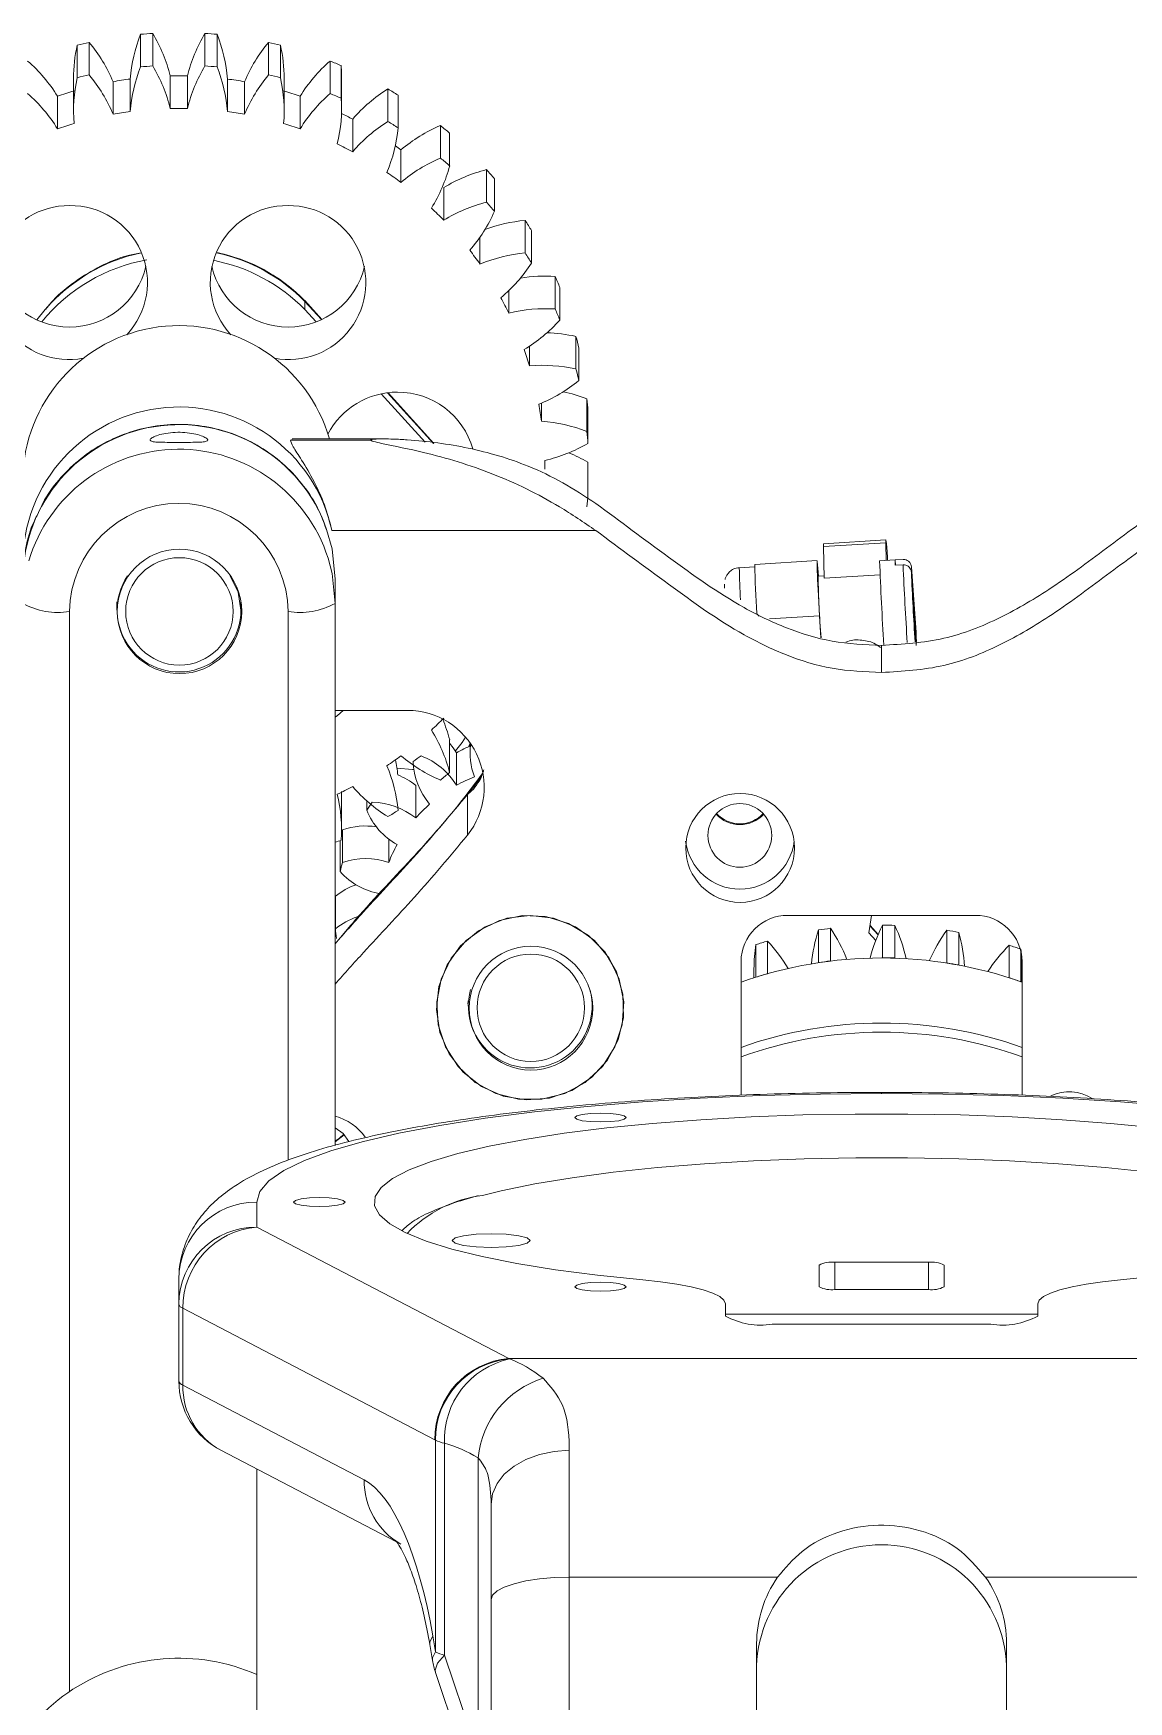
# Model space of a CAD drawing. Header units: millimetres. Extents: x 0 to 1189, y 0 to 841.
# Drawn here: x 285.62 to 299.65, y 323.52 to 344.87 of the extents above; entities that cross this region are included whole.
import ezdxf

# ---------------------------------------------------------------- set-up
doc = ezdxf.new("R2010")
doc.units = ezdxf.units.MM
doc.layers.get('0').update_dxf_attribs({"lineweight": 18})

msp = doc.modelspace()

# ---------------------------------------------------------------- linework, layer by layer
at = {"color": 7, "linetype": 'Continuous', "lineweight": 15}
for p, q in [((286.9928, 344.4444), (286.9928, 344.8612)), ((287.1483, 344.8732), (287.1483, 344.4565)), ((287.8165, 344.4565), (287.8165, 344.8732)), ((287.972, 344.8612), (287.972, 344.4444)), ((286.1811, 344.3056), (286.1811, 344.7224)), ((286.3328, 344.7582), (286.3328, 344.3415)), ((288.632, 344.3415), (288.632, 344.7582)), ((288.7837, 344.7224), (288.7837, 344.3056)), ((289.4192, 344.1023), (289.4192, 344.519)), ((289.5633, 344.4603), (289.5633, 344.0435)), ((286.1337, 344.2959), (286.1337, 343.8791)), ((286.6394, 343.8376), (286.6394, 344.2543)), ((286.8593, 343.8719), (286.8593, 344.2886)), ((287.371, 343.9115), (287.371, 344.3283)), ((287.5938, 343.9115), (287.5938, 344.3283)), ((288.1055, 343.8719), (288.1055, 344.2886)), ((288.3254, 343.8376), (288.3254, 344.2543)), ((288.8311, 343.8791), (288.8311, 344.2959)), ((289.567, 343.9231), (289.567, 344.3398)), ((285.9284, 343.6518), (285.9284, 344.0685)), ((289.0364, 343.6518), (289.0364, 344.0685)), ((290.1587, 343.7447), (290.1587, 344.1615)), ((290.2917, 344.0812), (290.2917, 343.6645)), ((289.709, 343.3588), (289.709, 343.7755)), ((290.8323, 343.2776), (290.8323, 343.6944)), ((290.9509, 343.5947), (290.9509, 343.1779)), ((290.3268, 342.9657), (290.3268, 343.3825)), ((291.4235, 342.7125), (291.4235, 343.1293)), ((290.8746, 342.4823), (290.8746, 342.8991)), ((291.5247, 343.0125), (291.5247, 342.5958)), ((291.9175, 342.0633), (291.9175, 342.4801)), ((291.3389, 341.9205), (291.3389, 342.2655)), ((291.999, 342.3492), (291.999, 341.9324)), ((292.3024, 341.346), (292.3024, 341.7628)), ((292.3621, 341.6209), (292.3621, 341.2041)), ((289.0882, 341.4478), (289.0972, 341.4435)), ((289.3121, 341.2123), (289.0943, 341.4528)), ((289.0972, 341.4435), (289.0972, 341.3393)), ((291.7082, 341.2941), (291.7082, 341.5802)), ((285.7696, 341.3373), (285.6649, 341.2066)), ((289.2399, 341.1818), (289.0972, 341.3393)), ((292.5686, 340.5782), (292.5686, 340.995)), ((291.9734, 340.6185), (291.9734, 340.8703)), ((292.605, 340.8457), (292.605, 340.4289)), ((290.6358, 339.6399), (290.0744, 340.26)), ((290.7497, 339.6244), (290.1613, 340.2743)), ((292.1281, 339.9103), (292.1281, 340.1414)), ((292.7095, 339.7789), (292.7095, 340.1956)), ((292.7218, 340.0426), (292.7218, 339.6258)), ((290.0941, 339.6835), (288.9339, 339.6835)), ((288.9107, 339.6683), (288.9339, 339.6743)), ((289.9409, 339.6683), (288.9107, 339.6683)), ((292.1697, 339.2967), (292.1697, 339.4067)), ((292.7218, 338.9677), (292.7218, 339.3844)), ((292.8233, 338.5098), (289.442, 338.5098)), ((296.5369, 338.3522), (295.7384, 338.3041)), ((295.7384, 338.3041), (295.7477, 337.9)), ((296.5375, 338.3905), (295.739, 338.3424)), ((296.5369, 338.3522), (296.542, 338.1287)), ((294.857, 338.0472), (294.66, 338.0353)), ((295.6563, 338.1254), (294.8578, 338.0773)), ((296.6574, 338.1357), (296.4578, 338.1237)), ((296.5604, 338.1299), (296.5577, 338.1672)), ((296.6578, 338.135), (296.7577, 338.1411)), ((296.6621, 338.0658), (296.6578, 338.135)), ((296.6578, 338.0656), (296.7577, 338.0716)), ((296.902, 337.4308), (296.8637, 338.0462)), ((296.8637, 337.9768), (296.902, 337.3613)), ((289.4824, 337.5776), (289.4824, 337.8902)), ((295.747, 337.9306), (295.6683, 337.9258)), ((286.6874, 337.598), (286.6874, 337.4908)), ((288.2774, 337.4908), (288.2774, 337.598)), ((289.4824, 337.5776), (289.4824, 330.642)), ((294.9161, 337.415), (294.8837, 337.4441)), ((295.6886, 337.4209), (295.0491, 337.3823)), ((295.6886, 337.4209), (295.7049, 337.1374)), ((296.8977, 337.4305), (296.902, 337.4308)), ((296.9264, 337.0897), (296.902, 337.4829)), ((296.902, 337.4829), (296.902, 337.4308)), ((296.902, 337.3613), (296.902, 337.3092)), ((296.902, 337.3092), (296.9156, 337.0902)), ((296.4824, 337.041), (296.4824, 336.6937)), ((296.9264, 337.0376), (296.9264, 337.0897)), ((289.4824, 336.2089), (290.3773, 336.2089)), ((290.9509, 335.4156), (290.9509, 335.8323)), ((291.0379, 335.6674), (291.0379, 335.2506)), ((291.2125, 335.7919), (291.1957, 335.7451)), ((291.2122, 335.7923), (291.2122, 335.6631)), ((290.5164, 335.2488), (290.5164, 334.8321)), ((289.567, 334.6704), (289.567, 335.0872)), ((289.8892, 334.931), (289.8892, 335.0514)), ((291.1801, 334.6132), (291.1801, 335.1341)), ((289.5794, 334.6807), (289.5794, 334.2639)), ((290.1716, 334.5603), (290.1716, 334.263)), ((289.5479, 334.1448), (289.5479, 334.5435)), ((289.4885, 333.8303), (289.4885, 333.4136)), ((295.2824, 333.5858), (297.6824, 333.5858)), ((296.3531, 333.5858), (296.3206, 333.361)), ((295.6744, 332.9816), (295.6744, 333.3984)), ((295.8288, 333.4197), (295.8288, 333.003)), ((296.4079, 333.2645), (296.3206, 333.361)), ((296.439, 333.3404), (296.3356, 333.4547)), ((296.4959, 333.0432), (296.4959, 333.4599)), ((296.6518, 333.4573), (296.6518, 333.0405)), ((297.317, 332.9775), (297.317, 333.3942)), ((297.4705, 333.3676), (297.4705, 332.9508)), ((294.8729, 332.7942), (294.8729, 333.211)), ((295.022, 333.2559), (295.022, 332.8391)), ((298.1175, 332.786), (298.1175, 333.2028)), ((298.265, 333.1363), (298.265, 332.7361)), ((294.6824, 331.285), (294.6824, 332.9949)), ((294.8482, 332.9028), (294.8482, 332.786)), ((298.2799, 332.731), (298.2799, 332.9125)), ((298.2824, 332.9949), (298.2824, 331.2839)), ((291.1848, 332.4648), (291.1874, 332.4376)), ((291.1874, 332.492), (291.1874, 332.4214)), ((292.7774, 332.4214), (292.7774, 332.492)), ((292.7774, 332.4376), (292.78, 332.4648)), ((289.6017, 330.777), (289.4824, 330.6864)), ((288.4824, 329.9156), (288.4824, 329.5965)), ((288.4824, 329.5965), (291.7099, 327.9139)), ((295.6824, 329.1107), (295.6824, 328.8328)), ((297.0824, 329.1454), (295.8824, 329.1454)), ((297.2824, 328.8328), (297.2824, 329.1107)), ((287.4824, 328.6117), (287.4824, 328.9308)), ((295.8824, 328.7981), (297.0824, 328.7981)), ((287.4824, 327.6269), (287.4824, 328.6117)), ((294.4824, 328.457), (294.4824, 328.6133)), ((298.4824, 328.6133), (298.4824, 328.457)), ((290.7612, 326.8742), (287.5336, 328.5568)), ((287.5336, 328.5568), (287.5336, 327.572)), ((297.8824, 328.3528), (295.0824, 328.3528)), ((291.7099, 327.9139), (301.2549, 327.9139)), ((287.5336, 327.572), (289.8568, 326.3608)), ((288.0201, 326.7402), (290.2601, 325.5723)), ((290.7682, 324.1605), (290.7682, 326.8704)), ((290.885, 326.829), (290.885, 324.1191)), ((292.4824, 326.7395), (292.4824, 325.115)), ((288.4824, 326.4991), (288.4824, 321.6249)), ((291.3145, 322.844), (291.3145, 326.6435)), ((291.4824, 324.8299), (291.4824, 326.0483)), ((295.1501, 325.115), (292.4824, 325.115)), ((300.4824, 325.115), (297.8148, 325.115)), ((291.4824, 322.6464), (291.4824, 324.8299)), ((290.734, 324.3638), (290.7682, 324.1605)), ((290.6967, 324.2527), (290.7309, 324.0495)), ((290.885, 324.1191), (291.3145, 322.844)), ((294.8824, 322.9109), (294.8824, 324.2659)), ((298.0824, 324.2659), (298.0824, 322.9109)), ((290.7693, 323.8962), (291.1988, 322.6211))]:
    msp.add_line(p, q, dxfattribs=at)
at = {"color": 8, "linetype": 'Continuous', "lineweight": 15}
for p, q in [((289.3082, 341.2105), (289.0972, 341.4435)), ((290.7434, 339.6252), (290.1564, 340.2737)), ((295.7477, 337.9), (296.4628, 337.9431)), ((286.0824, 337.4734), (286.0824, 323.6521)), ((288.8824, 330.4535), (288.8824, 337.4734)), ((291.3405, 335.3388), (291.1801, 335.1341)), ((296.4373, 333.3363), (296.3348, 333.4494)), ((296.4824, 331.3048), (296.4824, 331.32)), ((295.8824, 329.1454), (295.8824, 328.7981)), ((297.0824, 328.7981), (297.0824, 329.1454)), ((294.4824, 328.4821), (298.4824, 328.4821)), ((292.4824, 325.115), (292.4824, 322.9109))]:
    msp.add_line(p, q, dxfattribs=at)
at = {"color": 7, "linetype": 'Continuous', "lineweight": 15}
for points in [[(289.567, 344.3398), (289.5665, 344.3866), (289.5633, 344.4603)], [(289.4824, 337.8902), (289.444, 338.2744), (289.3756, 338.5252)], [(296.5577, 338.1672), (296.5524, 338.237), (296.5479, 338.2946), (296.544, 338.3392), (296.5409, 338.3702), (296.5386, 338.3871), (296.5372, 338.3898), (296.5366, 338.3781), (296.5369, 338.3522)], [(289.3936, 338.1579), (289.444, 337.9619), (289.4824, 337.5776)], [(295.6747, 337.9262), (295.6666, 338.0298), (295.6587, 338.1134), (295.6554, 338.117), (295.6571, 338.0405), (295.6636, 337.89), (295.6744, 337.6777), (295.6886, 337.4209)], [(296.6578, 338.135), (296.6573, 338.1356), (296.6569, 338.1335), (296.6566, 338.1287), (296.6565, 338.1212), (296.6566, 338.1112), (296.6569, 338.0985), (296.6573, 338.0833), (296.6578, 338.0656)], [(288.1412, 337.929), (288.2421, 337.7216), (288.2774, 337.4908)], [(294.4725, 337.7713), (294.4716, 337.812), (294.472, 337.8225)], [(289.586, 336.2089), (289.5135, 336.1448), (289.4824, 336.1209)], [(291.1544, 335.8652), (291.1116, 335.7958), (291.024, 335.6898)], [(291.0379, 335.6674), (290.9968, 335.7296), (290.9509, 335.7876)], [(290.4922, 335.4518), (290.4751, 335.4511), (290.2756, 335.4696)], [(291.3499, 335.3351), (291.3627, 335.3773), (291.3687, 335.3942)], [(289.5653, 335.1689), (289.5669, 335.1141), (289.567, 335.0872)], [(292.9385, 333.1182), (292.7282, 333.3299), (292.4709, 333.4834), (292.183, 333.5692), (291.8825, 333.5817), (291.5882, 333.5202), (291.3187, 333.3886), (291.0909, 333.1951), (290.9192, 332.952), (290.8142, 332.6744), (290.7827, 332.3798), (290.8265, 332.0867), (290.9429, 331.8136), (291.1247, 331.5775), (291.3604, 331.3934), (291.6351, 331.2728), (291.9317, 331.2233), (292.2314, 331.248), (292.5155, 331.3453), (292.7661, 331.5091), (292.9675, 331.7292), (293.107, 331.9917), (293.1758, 332.28), (293.1696, 332.5762), (293.0888, 332.8616), (292.9385, 333.1182)], [(291.9824, 333.5858), (291.684, 333.5487), (291.4043, 333.4396), (291.1609, 333.2655), (290.9692, 333.0373), (290.8411, 332.7692), (290.7848, 332.4782), (290.8037, 332.1826), (290.8966, 331.9009), (291.0578, 331.6508), (291.2771, 331.448), (291.5407, 331.3053), (291.832, 331.2316), (292.1328, 331.2316), (292.4242, 331.3053), (292.6877, 331.448), (292.907, 331.6508), (293.0682, 331.9009), (293.1611, 332.1826), (293.18, 332.4782), (293.1237, 332.7692), (292.9956, 333.0373), (292.8039, 333.2655), (292.5605, 333.4396), (292.2808, 333.5487), (291.9824, 333.5858)], [(296.4824, 331.3048), (295.6983, 331.2981), (294.9217, 331.2781), (294.1601, 331.245), (293.4209, 331.1991), (292.7112, 331.1408), (292.0378, 331.0707), (291.4073, 330.9895), (290.8255, 330.8979), (290.2983, 330.7969), (289.8306, 330.6874), (289.427, 330.5705), (289.0914, 330.4473), (288.8269, 330.3189), (288.6361, 330.1867), (288.5209, 330.0518), (288.4824, 329.9156)], [(304.4824, 329.9156), (304.4439, 330.0518), (304.3287, 330.1867), (304.1379, 330.3189), (303.8734, 330.4473), (303.5378, 330.5705), (303.1342, 330.6874), (302.6665, 330.7969), (302.1393, 330.8979), (301.5576, 330.9895), (300.927, 331.0707), (300.2536, 331.1408), (299.5439, 331.1991), (298.8047, 331.245), (298.0431, 331.2781), (297.2665, 331.2981), (296.4824, 331.3048)], [(300.0005, 330.8647), (299.4142, 330.923), (298.7962, 330.9704), (298.1532, 331.0064), (297.4922, 331.0307), (296.8202, 331.0428), (296.1446, 331.0428), (295.4726, 331.0307), (294.8116, 331.0064), (294.1686, 330.9704), (293.5506, 330.923), (292.9643, 330.8647), (292.416, 330.7962), (291.9116, 330.7181), (291.4566, 330.6314), (291.0559, 330.537), (290.7138, 330.4358), (290.434, 330.329), (290.2196, 330.2178), (290.0728, 330.1033), (289.9953, 329.9867), (289.9879, 329.8694), (290.0506, 329.7526), (290.1828, 329.6375), (290.3831, 329.5255), (290.6492, 329.4177), (290.9784, 329.3152), (291.367, 329.2193), (291.8109, 329.1308), (292.3053, 329.0509), (292.8448, 328.9802), (293.4236, 328.9197)], [(292.5524, 330.9984), (292.5775, 330.9765), (292.6491, 330.9579), (292.7561, 330.9455), (292.8824, 330.9411), (293.0087, 330.9455), (293.1157, 330.9579), (293.1873, 330.9765), (293.2124, 330.9984), (293.1873, 331.0203), (293.1157, 331.0389), (293.0087, 331.0513), (292.8824, 331.0557), (292.7561, 331.0513), (292.6491, 331.0389), (292.5775, 331.0203), (292.5524, 330.9984)], [(289.4824, 330.8675), (289.586, 330.7933), (289.6615, 330.6909)], [(289.4824, 330.6975), (289.5386, 330.7328), (289.5949, 330.7842)], [(301.5437, 330.0145), (301.3524, 330.0611), (300.9248, 330.1491), (300.4448, 330.2286), (299.9179, 330.2985), (299.3504, 330.3581), (298.749, 330.4067), (298.1208, 330.4436), (297.4733, 330.4684), (296.814, 330.4809), (296.1508, 330.4809), (295.4915, 330.4684), (294.844, 330.4436), (294.2158, 330.4067), (293.6144, 330.3581), (293.0469, 330.2985), (292.52, 330.2286), (292.04, 330.1491), (291.6124, 330.0611), (291.3731, 330.0019)], [(288.9524, 329.9156), (288.9775, 329.8937), (289.0491, 329.8751), (289.1561, 329.8627), (289.2824, 329.8583), (289.4087, 329.8627), (289.5157, 329.8751), (289.5873, 329.8937), (289.6124, 329.9156), (289.5873, 329.9376), (289.5157, 329.9562), (289.4087, 329.9686), (289.2824, 329.9729), (289.1561, 329.9686), (289.0491, 329.9562), (288.9775, 329.9376), (288.9524, 329.9156)], [(290.9824, 329.4232), (291.0205, 329.39), (291.1289, 329.3618), (291.2911, 329.343), (291.4824, 329.3364), (291.6737, 329.343), (291.836, 329.3618), (291.9443, 329.39), (291.9824, 329.4232), (291.9443, 329.4565), (291.836, 329.4846), (291.6737, 329.5035), (291.4824, 329.5101), (291.2911, 329.5035), (291.1289, 329.4846), (291.0205, 329.4565), (290.9824, 329.4232)], [(292.5524, 328.8329), (292.5775, 328.811), (292.6491, 328.7924), (292.7561, 328.7799), (292.8824, 328.7756), (293.0087, 328.7799), (293.1157, 328.7924), (293.1873, 328.811), (293.2124, 328.8329), (293.1873, 328.8548), (293.1157, 328.8734), (293.0087, 328.8858), (292.8824, 328.8902), (292.7561, 328.8858), (292.6491, 328.8734), (292.5775, 328.8548), (292.5524, 328.8329)], [(294.4824, 328.6133), (294.4642, 328.6601), (294.4098, 328.706), (294.3204, 328.7502), (294.1974, 328.792), (294.0432, 328.8304), (293.8605, 328.865), (293.6527, 328.8949), (293.4236, 328.9197)], [(299.5412, 328.9197), (299.3121, 328.8949), (299.1043, 328.865), (298.9216, 328.8304), (298.7674, 328.792), (298.6444, 328.7502), (298.555, 328.706), (298.5006, 328.6601), (298.4824, 328.6133)], [(299.5412, 328.9197), (300.12, 328.9802)], [(291.4824, 326.0483), (291.5016, 326.1831), (291.5585, 326.3128), (291.6509, 326.4323), (291.7753, 326.537), (291.9268, 326.623), (292.0997, 326.6869), (292.2873, 326.7262), (292.4824, 326.7395)], [(292.4824, 325.115), (292.2873, 325.1096), (292.0997, 325.0933), (291.9268, 325.067), (291.7753, 325.0315), (291.6509, 324.9883), (291.5585, 324.939), (291.5016, 324.8855), (291.4824, 324.8299)]]:
    msp.add_lwpolyline(points, dxfattribs=at)
at = {"color": 8, "linetype": 'Continuous', "lineweight": 15}
for points in [[(290.6967, 324.2523), (290.6965, 324.2854), (290.734, 324.3638)], [(290.7309, 324.0495), (290.7307, 324.0822), (290.7682, 324.1605)], [(290.885, 324.1191), (290.7937, 324.0146), (290.7644, 323.9236), (290.7693, 323.8962)]]:
    msp.add_lwpolyline(points, dxfattribs=at)
at = {"color": 7, "linetype": 'Continuous', "lineweight": 15}
for centre, radius in [((287.4909, 337.4758), 0.7965), ((287.4897, 337.4756), 0.6877), ((294.6709, 334.4491), 0.6968), ((294.6671, 334.6088), 0.4078), ((291.9921, 332.3978), 0.7916), ((291.9902, 332.4027), 0.6871)]:
    msp.add_circle(centre, radius, dxfattribs=at)
for centre, radius, start, end in [((288.7981, 344.1385), 1.9446, 158.18385, 175.57348), ((287.4841, 339.53), 5.3538, 93.59681, 95.26545), ((285.4729, 343.8703), 1.9526, 13.56355, 30.90541), ((289.4919, 343.8703), 1.9526, 149.09459, 166.43645), ((287.4808, 339.5311), 5.3527, 84.73438, 86.40336), ((286.1667, 344.1385), 1.9446, 4.42652, 21.81615), ((288.0746, 344.2958), 1.9409, 167.30451, 179.99841), ((287.4825, 339.5566), 5.3272, 102.46391, 104.13963), ((284.8273, 343.4971), 1.9639, 22.67957, 39.95468), ((290.1375, 343.497), 1.964, 140.04565, 157.3201), ((287.4814, 339.5525), 5.3314, 75.86126, 77.5357), ((286.8897, 344.2958), 1.9414, 0.0032, 12.69388), ((284.2474, 343.0277), 1.9772, 31.76273, 48.96031), ((288.7981, 343.7218), 1.9446, 158.18385, 175.57348), ((287.4841, 339.1132), 5.3538, 93.59681, 95.26545), ((285.4729, 343.4536), 1.9526, 13.56355, 30.90541), ((289.4919, 343.4536), 1.9526, 149.09459, 166.43645), ((287.4808, 339.1143), 5.3527, 84.73438, 86.40336), ((286.1667, 343.7218), 1.9446, 4.42652, 21.81615), ((290.7174, 343.0277), 1.9772, 131.03969, 148.23727), ((287.4963, 339.5992), 5.2823, 66.96469, 68.65233), ((288.0742, 343.8792), 1.9405, 167.30341, 184.71802), ((287.4825, 339.1398), 5.3272, 102.46391, 104.13963), ((284.8273, 343.0803), 1.9639, 22.67957, 39.95468), ((287.4829, 339.5681), 4.7616, 97.52504, 100.20426), ((287.4824, 339.5668), 4.7628, 88.66024, 91.33976), ((287.482, 339.5689), 4.7607, 79.79551, 82.47519), ((290.1375, 343.0803), 1.964, 140.04565, 157.3201), ((287.4814, 339.1357), 5.3314, 75.86126, 77.5357), ((286.8905, 343.8791), 1.9407, 355.28288, 12.69569), ((284.2474, 342.611), 1.9772, 31.76273, 48.96031), ((287.4812, 339.5807), 4.7488, 106.40144, 109.08498), ((287.4835, 339.5804), 4.7492, 70.9149, 73.59821), ((290.7174, 342.611), 1.9772, 131.03969, 148.23727), ((287.4963, 339.1824), 5.2823, 66.96469, 68.65233), ((287.6263, 343.9231), 1.9408, 346.14472, 3.55741), ((291.2162, 342.4743), 1.9912, 122.07835, 139.19499), ((287.5076, 339.6181), 5.2603, 58.04399, 59.73544), ((287.4829, 339.1513), 4.7616, 97.52504, 100.20426), ((287.4824, 339.15), 4.7628, 88.66024, 91.33976), ((287.482, 339.1521), 4.7607, 79.79551, 82.47519), ((287.5057, 339.6314), 4.6935, 62.0017, 63.96682), ((291.2162, 342.0575), 1.9912, 122.07835, 139.19499), ((287.5076, 339.2014), 5.2603, 58.04399, 59.73544), ((287.4812, 339.1639), 4.7488, 106.40144, 109.08498), ((287.4835, 339.1636), 4.7492, 70.9149, 73.59821), ((288.3556, 343.8539), 1.9454, 337.02788, 354.4131), ((291.6209, 341.8509), 2.0051, 113.15974, 130.19613), ((287.511, 339.6254), 5.2524, 49.08703, 50.77718), ((287.4887, 339.1813), 4.7309, 62.00882, 64.69805), ((287.4504, 339.5551), 4.7877, 53.07309, 54.13605), ((291.6209, 341.4342), 2.0051, 113.15974, 130.19613), ((289.0613, 343.6744), 1.9538, 327.9435, 345.27865), ((287.511, 339.2086), 5.2524, 49.08703, 50.77718), ((291.9205, 341.1752), 2.0163, 104.26956, 121.24344), ((287.5439, 339.6624), 5.2029, 40.08253, 41.78465), ((287.5099, 339.2189), 4.6876, 53.06284, 55.77113), ((291.9205, 340.7584), 2.0163, 104.26956, 121.24344), ((287.5439, 339.2457), 5.2029, 40.08253, 41.78465), ((286.0742, 341.6838), 0.9858, 89.52528, 280.74991), ((286.0969, 341.6863), 0.9834, 316.916, 90.84474), ((288.8688, 341.6859), 0.9838, 89.20558, 223.03368), ((288.8912, 341.6837), 0.9859, 259.21611, 90.50871), ((287.5324, 339.2461), 4.6523, 44.07634, 46.79877), ((289.7271, 343.3899), 1.9653, 318.8992, 336.16694), ((292.1082, 340.4641), 2.025, 95.40213, 110.40723), ((287.5883, 339.6953), 5.1476, 31.03493, 32.75141), ((287.557, 339.2674), 4.6197, 35.05039, 37.78557), ((292.1081, 340.0478), 2.0245, 95.40101, 112.3303), ((287.5883, 339.2785), 5.1476, 31.03493, 32.75141), ((286.0824, 342.1167), 1.0026, 192.88506, 347.11494), ((287.4741, 339.7555), 2.2557, 100.21232, 140.79619), ((288.8824, 342.1167), 1.0026, 192.88518, 347.11482), ((287.4884, 339.7502), 2.2613, 44.64699, 78.86865), ((290.3377, 343.0077), 1.9789, 309.90035, 327.08788), ((292.1801, 339.7356), 2.0308, 86.54819, 99.12956), ((287.5986, 339.7009), 5.1359, 21.95285, 23.6699), ((287.5774, 339.2807), 4.5953, 25.9852, 28.72891), ((292.1801, 339.3198), 2.0299, 86.54601, 103.44277), ((290.8798, 342.5365), 1.9931, 300.94503, 318.05074), ((287.5986, 339.2841), 5.1359, 21.95285, 23.6699), ((287.485, 339.1304), 2.0028, 16.03119, 179.21592), ((292.1336, 338.9962), 2.0456, 77.72244, 88.22182), ((287.615, 339.7083), 5.118, 12.84018, 14.56079), ((287.6069, 339.2935), 4.5631, 16.88, 19.63837), ((292.1355, 338.5951), 2.0299, 77.68129, 94.5792), ((287.615, 339.2915), 5.118, 12.84018, 14.56079), ((291.3407, 341.9869), 2.0064, 292.02841, 309.05807), ((290.2784, 339.2811), 1.0005, 89.77117, 152.4167), ((290.2881, 339.2849), 0.9966, 15.70975, 90.32589), ((287.6236, 339.297), 4.5461, 7.75374, 10.51946), ((291.9784, 338.3117), 2.0208, 68.79111, 77.78076), ((287.6426, 339.7137), 5.0898, 3.70457, 5.43344), ((287.4853, 338.0905), 2.0012, 12.09528, 183.11458), ((291.977, 337.8901), 2.0259, 68.80125, 85.72143), ((287.6426, 339.2969), 5.0898, 3.70457, 5.43344), ((291.7095, 341.3715), 2.018, 283.14515, 300.10867), ((291.7122, 337.6443), 2.0118, 59.87833, 67.66107), ((287.6156, 339.2966), 4.5541, 0.00136, 1.38122), ((287.4824, 337.4574), 1.4001, 0.65691, 179.34309), ((287.6436, 339.2965), 5.0888, 354.56625, 356.2954), ((295.8696, 338.3212), 0.1323, 170.77638, 187.42241), ((307.8308, 338.3411), 12.9757, 181.16462, 183.93562), ((328.9641, 339.2406), 32.5255, 181.96787, 183.8733), ((268.6783, 335.6197), 28.2897, 2.97779, 4.9206), ((345.5128, 340.1709), 48.6985, 182.58238, 183.63036), ((287.4851, 337.4931), 0.7923, 146.61189, 359.83563), ((310.6817, 338.2733), 15.0174, 181.32578, 184.34283), ((285.9369, 338.4155), 0.9532, 241.51979, 278.77809), ((289.0279, 338.4154), 0.9532, 261.22148, 298.48063), ((290.3774, 334.1948), 2.014, 88.9662, 90.00282), ((290.4094, 335.2247), 0.9838, 321.5686, 89.74423), ((287.5296, 339.3502), 4.6563, 313.20131, 315.92138), ((289.065, 335.3371), 1.9499, 14.71248, 22.88316), ((289.061, 334.919), 1.954, 14.72247, 32.05539), ((287.5159, 339.366), 4.6772, 304.22708, 306.94145), ((291.6206, 337.1588), 2.0045, 229.8015, 246.84263), ((291.9782, 333.957), 1.9519, 112.42704, 118.79969), ((292.086, 335.6631), 0.8738, 172.24557, 200.44111), ((288.3556, 334.7396), 1.9453, 5.58672, 22.97229), ((288.3578, 335.1567), 1.9431, 6.68741, 12.43157), ((291.9674, 333.5439), 2.4995, 123.58223, 126.43331), ((291.3613, 335.5825), 0.8787, 181.80167, 220.64633), ((290.2709, 334.7863), 0.8966, 31.18545, 69.50349), ((287.5437, 339.346), 5.2017, 309.21457, 310.92122), ((287.4954, 339.3987), 4.7158, 295.29767, 297.99547), ((291.2162, 336.5359), 1.9912, 220.80441, 237.92137), ((289.9498, 334.5454), 0.9032, 51.15153, 68.03375), ((291.9776, 333.5415), 1.9504, 111.36191, 118.80278), ((287.6262, 334.6704), 1.9408, 356.4428, 13.85497), ((291.9396, 333.5714), 2.4603, 143.56948, 146.45101), ((289.9472, 334.1241), 0.9083, 51.20239, 89.18574), ((291.9611, 333.5647), 1.9218, 131.22553, 138.73996), ((290.7142, 335.2663), 0.8905, 202.1165, 240.61232), ((287.4969, 339.4099), 5.2811, 300.26789, 301.95268), ((294.6687, 335.1608), 0.4137, 222.37228, 317.48901), ((294.6687, 335.1606), 0.4036, 222.23526, 317.76474), ((292.071, 333.9562), 2.5948, 163.78788, 164.82076), ((289.8742, 333.8165), 0.9131, 81.3553, 108.83876), ((287.5102, 339.378), 5.2464, 292.08035, 293.03702), ((291.9382, 333.5808), 1.8937, 151.29349, 158.88205), ((294.6687, 334.6224), 0.701, 187.1884, 352.8116), ((291.9158, 333.5832), 2.4336, 163.75615, 166.65756), ((290.2169, 334.7523), 0.9036, 222.24224, 260.35959), ((289.8742, 333.3999), 0.913, 70.98765, 108.84052), ((290.0539, 333.1235), 0.9052, 109.44561, 128.65745), ((290.0534, 332.7077), 0.9041, 108.43455, 128.67019), ((295.2779, 332.9903), 0.5955, 89.5643, 179.55849), ((297.6869, 332.9903), 0.5955, 0.44151, 90.4357), ((291.9096, 333.585), 2.4272, 184.05031, 186.95685), ((297.519, 332.7894), 1.9425, 161.72874, 174.81555), ((296.4817, 328.1352), 5.3248, 97.04246, 98.71984), ((294.2127, 332.3121), 1.9592, 21.24437, 34.42543), ((298.2267, 332.5638), 1.9491, 152.62581, 165.90653), ((296.4829, 328.1492), 5.3107, 88.17759, 89.85991), ((294.8905, 332.6227), 1.949, 12.09747, 25.35286), ((298.8954, 332.2291), 1.9618, 143.56818, 156.68814), ((296.4866, 328.156), 5.3036, 79.30852, 80.99234), ((295.6058, 332.8242), 1.9422, 3.25288, 16.24659), ((296.7896, 332.9026), 1.9413, 170.86097, 179.99678), ((296.4797, 328.1447), 5.315, 105.91846, 107.59724), ((293.5905, 331.8996), 1.972, 30.67976, 43.45662), ((299.5034, 331.7949), 1.9755, 134.54874, 147.18889), ((296.4836, 328.1414), 5.3187, 70.43131, 72.10845), ((296.3416, 332.9126), 1.9383, 359.99657, 7.11841), ((296.4824, 327.665), 5.3754, 70.43612, 109.56388), ((296.4817, 327.7184), 5.3248, 97.04246, 98.71984), ((296.4829, 327.7325), 5.3107, 88.17759, 89.85991), ((296.4866, 327.7393), 5.3036, 79.30852, 80.99234), ((296.4797, 327.7279), 5.315, 105.91846, 107.59724), ((296.4836, 327.7246), 5.3187, 70.43131, 72.10845), ((291.9824, 332.4261), 0.7929, 164.69238, 14.87268), ((296.4824, 326.8315), 5.3754, 70.43612, 109.56388), ((296.4824, 326.8173), 5.2738, 70.04315, 109.95685), ((298.8824, 330.7706), 0.557, 57.86888, 114.49416), ((289.2992, 330.3394), 0.701, 35.37161, 74.8461), ((288.4749, 328.9232), 0.9925, 89.565, 179.5582), ((288.4749, 328.604), 0.9925, 89.565, 179.55785), ((288.5694, 328.5644), 1.0358, 94.8193, 180.41691), ((295.8339, 328.8314), 0.3177, 81.22261, 118.4809), ((297.1309, 328.8314), 0.3177, 61.5191, 98.77739), ((295.8339, 329.1121), 0.3177, 241.5191, 278.77739), ((297.1309, 329.1121), 0.3177, 261.22261, 298.4809), ((287.5567, 328.6298), 0.0765, 193.6576, 252.42733), ((294.9369, 329.2947), 0.953, 241.51658, 278.78131), ((298.0279, 329.2947), 0.953, 261.21869, 298.48342), ((291.797, 326.8817), 1.0358, 94.81963, 180.41674), ((291.8062, 326.8747), 1.0379, 94.92881, 180.23867), ((291.941, 326.8758), 1.0571, 102.23271, 182.53851), ((288.4824, 327.6269), 1, 180, 242.46489), ((287.5567, 327.6449), 0.0765, 193.6499, 252.42883), ((292.5038, 326.5206), 1.1957, 107.38644, 174.09656), ((291.0181, 327.389), 0.5756, 244.27162, 256.62255), ((296.4824, 323.93), 1.6008, 1.81911, 178.18089), ((296.3713, 324.2633), 1.4889, 145.10889, 179.90165), ((296.5935, 324.2633), 1.4889, 0.09835, 34.89111), ((291.0183, 324.6795), 0.576, 244.27562, 256.61855), ((287.4795, 321.5818), 2.4972, 66.32058, 179.29979), ((291.717, 324.2154), 1, 189.55305, 198.61602)]:
    msp.add_arc(centre, radius, start, end, dxfattribs=at)
at = {"color": 8, "linetype": 'Continuous', "lineweight": 15}
for centre, radius, start, end in [((287.473, 339.861), 2.2541, 101.99608, 139.08589), ((287.4887, 339.8548), 2.2608, 44.64459, 77.95835), ((287.4853, 337.8625), 2.0031, 19.32097, 179.20822), ((287.4825, 337.5442), 2.0072, 17.80248, 163.21646), ((302.1891, 338.1284), 7.5297, 180.70816, 183.85377), ((346.3828, 340.2536), 49.6731, 182.51765, 183.6678), ((291.583, 328.3793), 1.6361, 97.37262, 136.03608), ((288.4585, 327.5547), 0.925, 178.9254, 241.71226), ((290.7825, 326.3437), 0.9258, 178.9413, 240.50161)]:
    msp.add_arc(centre, radius, start, end, dxfattribs=at)
at = {"color": 7, "linetype": 'Continuous', "lineweight": 15}
for centre, major_axis, ratio, start_param, end_param in [((291.7099, 323.9746), (-0.1847, 3.9997), 0.2455206, 6.0902305, 6.0973179), ((291.7028, 323.9746), (-0.4563, 3.9938), 0.4875672, 5.8293052, 6.0459159), ((290.7612, 323.9197), (-0.1943, 2.9993), 0.3267919, 6.0803978, 6.0874852), ((290.8708, 323.8783), (-0.5952, 2.9756), 0.6416787, 5.7572914, 5.973902), ((289.8568, 323.4064), (-0.1943, 2.9993), 0.3267919, 5.0160356, 6.0874852)]:
    msp.add_ellipse(centre, major_axis=major_axis, ratio=ratio, start_param=start_param, end_param=end_param, dxfattribs=at)
for points, knots in [([(286.9984, 342.0656), (286.9426, 342.0551), (286.7629, 342.0215), (286.4759, 341.9006), (286.1533, 341.7066), (285.9175, 341.5161), (285.8087, 341.38), (285.7782, 341.3417)], [0, 0, 0, 0, 0.1700471, 0.5471642, 0.9242039, 1.3010718, 1.4482207, 1.4482207, 1.4482207, 1.4482207]), ([(289.1213, 341.425), (289.0669, 341.4788), (288.9238, 341.6205), (288.6555, 341.8098), (288.3257, 341.9775), (288.0905, 342.0393), (287.9769, 342.0692)], [0, 0, 0, 0, 0.2296705, 0.6053204, 0.9814236, 1.3325392, 1.3325392, 1.3325392, 1.3325392]), ([(289.3694, 338.5293), (289.3383, 338.6145), (289.2672, 338.8103), (289.0879, 339.0856), (288.8503, 339.3484), (288.5677, 339.5646), (288.2513, 339.7282), (287.9103, 339.8338), (287.5555, 339.8781), (287.1982, 339.8594), (286.8497, 339.7784), (286.5213, 339.6373), (286.2226, 339.4411), (285.9664, 339.1945), (285.7766, 338.9464), (285.6981, 338.7719), (285.668, 338.705)], [0, 0, 0, 0, 0.2729596, 0.6265731, 0.980366, 1.3344434, 1.688851, 2.0436056, 2.398681, 2.754016, 3.1095073, 3.465021, 3.8204437, 4.1756643, 4.5305969, 4.751178, 4.751178, 4.751178, 4.751178]), ([(287.4824, 339.6393), (287.4412, 339.6392), (287.3588, 339.6391), (287.2488, 339.6395), (287.1643, 339.6437), (287.1152, 339.6552), (287.1076, 339.6756), (287.1415, 339.7028), (287.2127, 339.7319), (287.3147, 339.7563), (287.4359, 339.7693), (287.5617, 339.7672), (287.6778, 339.751), (287.7728, 339.7249), (287.8361, 339.6954), (287.8594, 339.6693), (287.8405, 339.6514), (287.7824, 339.6421), (287.6909, 339.6391), (287.5852, 339.6392), (287.5129, 339.6392), (287.4824, 339.6393)], [0, 0, 0, 0, 0.0819664, 0.1639011, 0.2466902, 0.3301102, 0.4125814, 0.4939888, 0.5759079, 0.6590591, 0.7423048, 0.8243479, 0.905782, 0.988094, 1.0714586, 1.1544198, 1.2360859, 1.3176284, 1.4003624, 1.483786, 1.5445618, 1.5445618, 1.5445618, 1.5445618]), ([(292.8233, 338.8571), (292.6828, 338.9488), (292.4016, 339.1321), (291.862, 339.3902), (291.1911, 339.5853), (290.6056, 339.6608), (290.2452, 339.6808), (290.1108, 339.6841), (290.0232, 339.6831), (289.9705, 339.6791), (289.9452, 339.6746), (289.9422, 339.6702), (289.9409, 339.6683)], [0, 0, 0, 0, 0.4678178, 0.9361689, 1.7199527, 2.505378, 2.6902327, 2.813999, 2.926703, 2.9776447, 3.0209188, 3.0521626, 3.0521626, 3.0521626, 3.0521626]), ([(289.442, 338.5098), (289.4134, 338.6208), (289.3564, 338.8423), (289.21, 339.1556), (289.0604, 339.4071), (288.9362, 339.5919), (288.9189, 339.6438), (288.9107, 339.6683)], [0, 0, 0, 0, 0.2634382, 0.5257693, 0.8185955, 1.0627517, 1.2818658, 1.2818658, 1.2818658, 1.2818658]), ([(289.9409, 339.6683), (289.9426, 339.6659), (289.9467, 339.6602), (289.9917, 339.6452), (290.2038, 339.5979), (290.7349, 339.4949), (291.5026, 339.259), (292.2487, 338.8991), (292.6692, 338.6142), (292.8233, 338.5098)], [0, 0, 0, 0, 0.0373234, 0.0855754, 0.2125079, 0.7747154, 1.6926256, 2.6059918, 3.1340391, 3.1340391, 3.1340391, 3.1340391]), ([(292.8233, 338.8571), (293.1333, 338.6276), (293.7541, 338.168), (294.546, 337.5956), (295.26, 337.2513), (295.8534, 337.0673), (296.2696, 337.0499), (296.4824, 337.041)], [0, 0, 0, 0, 1.1611815, 2.3245869, 2.9267863, 3.5335519, 4.1679973, 4.1679973, 4.1679973, 4.1679973]), ([(296.4824, 337.041), (296.7512, 337.0568), (297.2778, 337.0878), (298.0122, 337.3808), (298.7161, 337.7983), (299.4058, 338.3205), (299.897, 338.6788), (300.1415, 338.8571)], [0, 0, 0, 0, 0.8006236, 1.5680713, 2.3384859, 3.2567916, 4.167352, 4.167352, 4.167352, 4.167352]), ([(285.668, 338.705), (285.6478, 338.6654), (285.574, 338.521), (285.5033, 338.245), (285.4894, 338.009), (285.4824, 337.8902)], [0, 0, 0, 0, 0.13344439, 0.48618635, 0.84356865, 0.84356865, 0.84356865, 0.84356865]), ([(292.8233, 338.5098), (293.1333, 338.2803), (293.7541, 337.8207), (294.546, 337.2484), (295.26, 336.904), (295.8534, 336.7201), (296.2696, 336.7026), (296.4824, 336.6937)], [0, 0, 0, 0, 1.1611813, 2.3245863, 2.9267874, 3.53355, 4.1679956, 4.1679956, 4.1679956, 4.1679956]), ([(296.4824, 336.6937), (296.7512, 336.7095), (297.2778, 336.7405), (298.0122, 337.0335), (298.7161, 337.451), (299.4058, 337.9732), (299.897, 338.3315), (300.1415, 338.5098)], [0, 0, 0, 0, 0.8006225, 1.5680698, 2.3384839, 3.2567915, 4.1673515, 4.1673515, 4.1673515, 4.1673515]), ([(294.6599, 338.0321), (294.6468, 338.0318), (294.6116, 338.0311), (294.5628, 338.0063), (294.5211, 337.9702), (294.4955, 337.9326), (294.4822, 337.902), (294.4787, 337.8865), (294.4777, 337.882)], [0, 0, 0, 0, 0.03876874, 0.10405308, 0.15707745, 0.20197019, 0.2394416, 0.25486202, 0.25486202, 0.25486202, 0.25486202]), ([(296.8637, 338.0462), (296.8621, 338.0567), (296.8588, 338.0787), (296.8405, 338.1081), (296.8134, 338.1301), (296.7841, 338.1409), (296.7652, 338.141), (296.7577, 338.1411)], [0, 0, 0, 0, 0.03177009, 0.06701283, 0.10157371, 0.13528031, 0.15778256, 0.15778256, 0.15778256, 0.15778256]), ([(296.7577, 338.0716), (296.7584, 338.0716), (296.77, 338.0722), (296.793, 338.0693), (296.823, 338.0544), (296.8467, 338.0304), (296.8604, 338.0031), (296.8628, 337.9844), (296.8637, 337.9768)], [0, 0, 0, 0, 0.0021158, 0.0348691, 0.06763543, 0.10083192, 0.1347534, 0.15783317, 0.15783317, 0.15783317, 0.15783317]), ([(296.4694, 337.0122), (296.4483, 337.0287), (296.3795, 337.0827), (296.2311, 337.1114), (296.0954, 337.1148), (296.0322, 337.0845), (296.0237, 337.0805)], [0, 0, 0, 0, 0.08040829, 0.2619951, 0.44394365, 0.47230748, 0.47230748, 0.47230748, 0.47230748]), ([(291.3899, 335.4491), (291.3875, 335.4429), (291.3823, 335.4298), (291.3739, 335.4079), (291.3643, 335.3823), (291.3568, 335.3622), (291.3521, 335.3479), (291.3505, 335.3433)], [0, 0, 0, 0, 0.0303866, 0.06413905, 0.08007514, 0.1023402, 0.11289687, 0.11289687, 0.11289687, 0.11289687]), ([(291.3685, 335.3953), (291.2772, 335.2743), (290.993, 334.8982), (290.4328, 334.2637), (289.8852, 333.7023), (289.5895, 333.3452), (289.5325, 333.2764)], [0, 0, 0, 0, 0.4555173, 1.4170612, 2.5377041, 2.8051391, 2.8051391, 2.8051391, 2.8051391]), ([(291.3499, 335.3351), (291.3022, 335.2618), (291.2542, 335.1882), (291.1805, 335.1344), (291.1801, 335.1341)], [0, 0, 0, 0, 0.2628131, 0.26423828, 0.26423828, 0.26423828, 0.26423828]), ([(291.3685, 335.3953), (291.3657, 335.3873), (291.3519, 335.3495), (291.3239, 335.3137), (291.3017, 335.2855)], [0, 0, 0, 0, 0.02724275, 0.1292166, 0.1292166, 0.1292166, 0.1292166]), ([(291.1801, 334.6132), (290.9551, 334.3441), (290.5261, 333.8309), (289.9379, 333.2142), (289.604, 332.841), (289.4824, 332.705)], [0, 0, 0, 0, 1.0523516, 2.0072067, 2.5544274, 2.5544274, 2.5544274, 2.5544274]), ([(296.4824, 331.32), (296.3551, 331.3197), (295.9858, 331.3188), (295.376, 331.3088), (294.6599, 331.2862), (293.9568, 331.2526), (293.2718, 331.2081), (292.6095, 331.153), (291.9742, 331.0875), (291.37, 331.0117), (290.8, 330.9258), (290.2669, 330.8295), (289.7722, 330.7223), (289.3156, 330.6023), (288.8938, 330.4652), (288.5211, 330.3103), (288.2164, 330.1419), (287.9763, 329.9623), (287.7902, 329.7736), (287.6417, 329.5606), (287.5356, 329.3202), (287.4877, 329.1036), (287.4837, 328.9726), (287.4824, 328.9308)], [0, 0, 0, 0, 0.2830332, 0.8211829, 1.3596428, 1.8985519, 2.4382207, 2.9790213, 3.5214175, 4.0660787, 4.6139013, 5.1663085, 5.7254907, 6.2951282, 6.8817736, 7.4977237, 8.0584625, 8.47601, 8.8324695, 9.1543832, 9.4577239, 9.7528175, 9.8910986, 9.8910986, 9.8910986, 9.8910986]), ([(305.4824, 328.9308), (305.4767, 329.0201), (305.4653, 329.2007), (305.3776, 329.4515), (305.252, 329.6719), (305.0936, 329.862), (304.9032, 330.031), (304.6671, 330.1902), (304.3614, 330.3478), (303.9897, 330.4942), (303.5512, 330.6303), (303.0762, 330.7497), (302.5525, 330.8577), (301.9961, 330.953), (301.4069, 331.0369), (300.7866, 331.11), (300.138, 331.1725), (299.4648, 331.2243), (298.7712, 331.2652), (298.0619, 331.2952), (297.3543, 331.3137), (296.8259, 331.3196), (296.5395, 331.32), (296.4824, 331.32)], [0, 0, 0, 0, 0.2952779, 0.5971987, 0.9007245, 1.2202727, 1.5747399, 1.9914456, 2.5084252, 3.139828, 3.7087205, 4.3072019, 4.8828291, 5.4448926, 5.9987151, 6.5472253, 7.0921786, 7.6346818, 8.1754773, 8.7151051, 9.2539622, 9.763962, 9.8909024, 9.8909024, 9.8909024, 9.8909024]), ([(291.3191, 329.9972), (291.3152, 329.9963), (291.1851, 329.9651), (290.9744, 329.8964), (290.6945, 329.7886), (290.4817, 329.6802), (290.3847, 329.5912), (290.3412, 329.5513)], [0, 0, 0, 0, 0.0085024, 0.2862497, 0.5671203, 0.8535343, 1.0861062, 1.0861062, 1.0861062, 1.0861062]), ([(292.4824, 326.7395), (292.4823, 326.7542), (292.4811, 326.9712), (292.4392, 327.3372), (292.2412, 327.5566), (292.1465, 327.6616)], [0, 0, 0, 0, 0.0369332, 0.5459214, 1.0130605, 1.0130605, 1.0130605, 1.0130605]), ([(291.4824, 326.0483), (291.477, 326.1825), (291.4713, 326.3265), (291.4096, 326.522), (291.3596, 326.5859), (291.3145, 326.6435)], [0, 0, 0, 0, 0.36143866, 0.38778298, 0.6332897, 0.6332897, 0.6332897, 0.6332897]), ([(297.8148, 325.115), (297.7012, 325.247), (297.4743, 325.5109), (296.9838, 325.7354), (296.4465, 325.809), (295.9142, 325.7139), (295.4574, 325.4814), (295.2481, 325.2319), (295.1501, 325.115)], [0, 0, 0, 0, 0.5262203, 1.0520615, 1.5831795, 2.106562, 2.6306155, 3.0928123, 3.0928123, 3.0928123, 3.0928123]), ([(290.2587, 325.5865), (290.2613, 325.5838), (290.2667, 325.5781), (290.3134, 325.5101), (290.3767, 325.3903), (290.4525, 325.2125), (290.5321, 324.9797), (290.6092, 324.6965), (290.6632, 324.4453), (290.6899, 324.2916), (290.6967, 324.2527)], [0, 0, 0, 0, 0.148493, 0.3193541, 0.5025405, 0.6985511, 0.9054129, 1.1200806, 1.3395508, 1.4139357, 1.4139357, 1.4139357, 1.4139357])]:
    msp.add_open_spline(points, degree=3, knots=knots, dxfattribs=at)
at = {"color": 8, "linetype": 'Continuous', "lineweight": 15}
for points, knots in [([(291.1801, 335.1341), (291.1808, 335.135), (291.2245, 335.1833), (291.2587, 335.2383), (291.2923, 335.2923)], [0, 0, 0, 0, 0.00332142, 0.1940975, 0.1940975, 0.1940975, 0.1940975]), ([(291.1801, 335.1341), (290.9647, 334.8764), (290.534, 334.3609), (289.9432, 333.7443), (289.6019, 333.3559), (289.4824, 333.2199)], [0, 0, 0, 0, 1.007681, 2.0158284, 2.5589227, 2.5589227, 2.5589227, 2.5589227])]:
    msp.add_open_spline(points, degree=3, knots=knots, dxfattribs=at)

doc.saveas('drawing.dxf')
